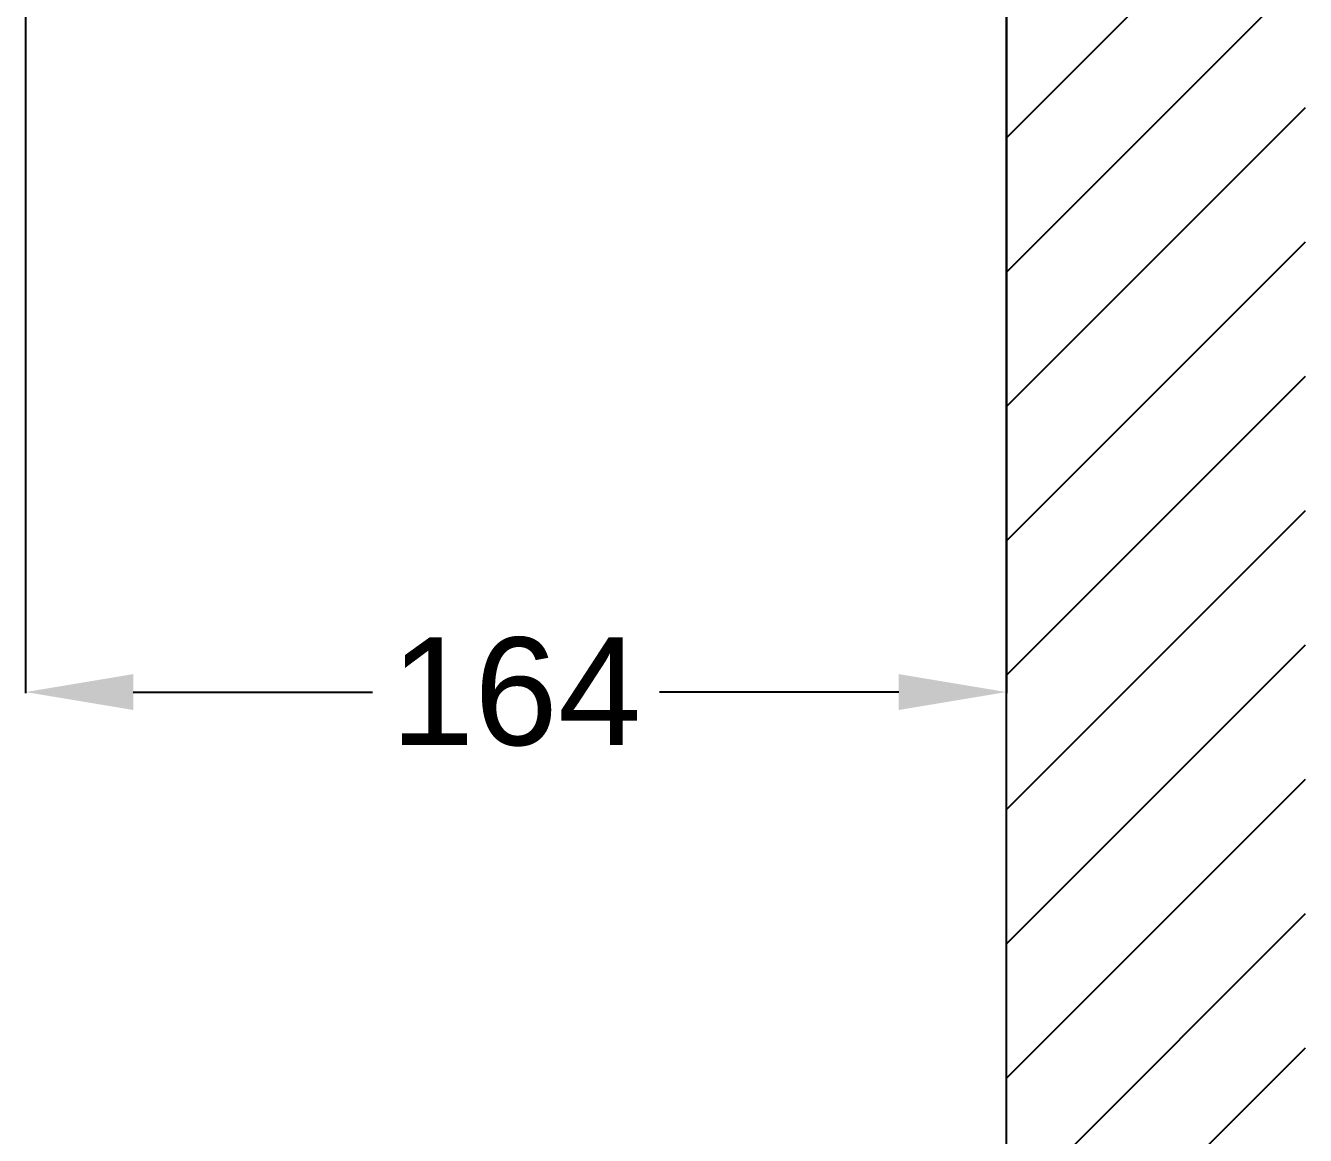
# Model space of a CAD drawing. Header units: millimetres. Extents: x 11618 to 13994, y -5897 to -2537.
# Drawn here: x 13370.9 to 13584.9, y -5100.8 to -4915.3 of the extents above; entities that cross this region are included whole.
import ezdxf

# ---------------------------------------------------------------- set-up
doc = ezdxf.new("R2010")
doc.units = ezdxf.units.MM
doc.layers.add('DIM', color=3, linetype='Continuous', lineweight=13)
doc.layers.add('hatch', color=2, linetype='Continuous')
doc.styles.get("Standard").update_dxf_attribs({"font": 'arial.ttf'})
doc.dimstyles.get("Standard").update_dxf_attribs({"dimtxt": 0.18, "dimasz": 0.18, "dimexe": 0.18, "dimexo": 0.0625, "dimgap": 0.09, "dimtad": 0, "dimtih": 1, "dimtoh": 1, "dimdec": 1, "dimdsep": 46, "dimtxsty": 'Standard', "dimcen": 0.09, "dimadec": 0, "dimazin": 0, "dimtfac": 1, "dimtdec": 1, "dimtofl": 0, "dimtmove": 0, "dimatfit": 3, "dimfxl": 1, "dimtolj": 1, "dimtzin": 0, "dimarcsym": 0})

# ---------------------------------------------------------------- blocks, each defined once
blk = doc.blocks.new('*D57')
at = {"layer": 'Defpoints', "color": 0, "transparency": 16777216}
for p in [(13370.88, -4796.3), (13534.89, -4831.24), (13534.89, -5026.72)]:
    blk.add_point(p, dxfattribs=at)
at = {"layer": 'DIM', "color": 0, "lineweight": -2, "transparency": 16777216}
for p, q in [((13370.88, -4796.36), (13370.88, -5026.9)), ((13534.89, -4831.3), (13534.89, -5026.9)), ((13388.88, -5026.72), (13428.89, -5026.72)), ((13516.89, -5026.72), (13476.89, -5026.72))]:
    blk.add_line(p, q, dxfattribs=at)
at = {"layer": 'DIM', "color": 0, "transparency": 16777216}
for points in [[(13388.88, -5023.72), (13388.88, -5029.72), (13370.88, -5026.72)], [(13516.89, -5023.72), (13516.89, -5029.72), (13534.89, -5026.72)]]:
    blk.add_solid(points, dxfattribs=at)
at = {"layer": 'DIM', "color": 3, "transparency": 16777216, "insert": (13452.89, -5026.72), "char_height": 18, "attachment_point": 5}
blk.add_mtext('\\A1;164', dxfattribs=at)

msp = doc.modelspace()

# ---------------------------------------------------------------- hatches: boundary and pattern name
at = {"layer": 'hatch'}
h = msp.add_hatch(dxfattribs=at)
h.set_pattern_fill('ANSI31', color=256, scale=5)
h.set_pattern_definition([(45, (-1601.865, 0), (-11.22532, 11.22532), [])])
h.paths.add_polyline_path([(13534.89, -5533.88), (13584.89, -5533.88), (13584.89, -3463.31), (13534.89, -3463.31)])

# ---------------------------------------------------------------- linework, layer by layer
msp.add_line((13534.89, -5533.88), (13534.89, -3391.9))

# ---------------------------------------------------------------- dimensions: what is measured, and where the dimension line sits
at = {"layer": 'DIM', "color": 3}
dim = msp.add_linear_dim(base=(13534.89, -5026.72), p1=(13370.88, -4796.3), p2=(13534.89, -4831.24), dimstyle='Standard', override={"dimtxt": 18, "dimasz": 18, "dimgap": 5, "dimclrt": 3}, dxfattribs=at)
dim.commit()
dim.dimension.update_dxf_attribs({"geometry": '*D57', "text_midpoint": (13452.89, -5026.72)})

doc.saveas('drawing.dxf')
